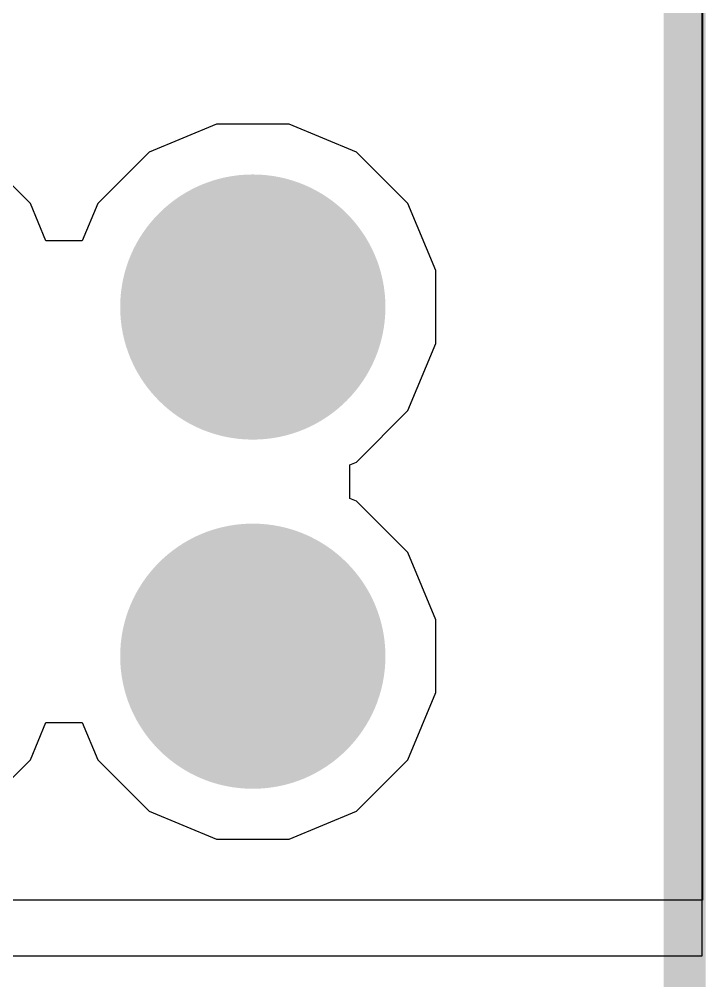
# Model space of a CAD drawing. Header units: inches. Extents: x -4 to 5258, y -4 to 5281.
# Drawn here: x 88.078 to 90.157, y 83.386 to 86.299 of the extents above; entities that cross this region are included whole.
import ezdxf

# ---------------------------------------------------------------- set-up
doc = ezdxf.new("R2010")
doc.units = ezdxf.units.IN
for name, color, linetype in [('Bottom Layer', 5, 'Continuous'), ('Bottom Solder', 6, 'Continuous'), ('Drill Drawing', 1, 'Continuous'), ('Layer 1', 16, 'Continuous'), ('Layer 2', 76, 'Continuous'), ('Top Layer', 1, 'Continuous'), ('Top Overlay', 2, 'Continuous'), ('Top Solder', 216, 'Continuous'), ('Via Holes', 16, 'Continuous')]:
    doc.layers.add(name, color=color, linetype=linetype)

# ---------------------------------------------------------------- blocks, each defined once
blk = doc.blocks.new('SOIC_8_13')
at = {"layer": 'Top Overlay'}
blk.add_lwpolyline([(-1.9906, -2.4892, 0.127, 0.127, 0), (1.9906, -2.4892, 0.127, 0.127, 0)], format="xyseb", dxfattribs=at)

msp = doc.modelspace()

# ---------------------------------------------------------------- hatches: boundary and pattern name
at = {"layer": 'Bottom Layer'}
h = msp.add_hatch(color=5, dxfattribs=at)
edge = h.paths.add_edge_path()
edge.add_arc((88.7856, 85.4269), 0.3, 0, 360)
h = msp.add_hatch(color=5, dxfattribs=at)
edge = h.paths.add_edge_path()
edge.add_arc((88.7856, 84.3692), 0.3, 0, 360)
at = {"layer": 'Bottom Solder'}
h = msp.add_hatch(color=6, dxfattribs=at)
edge = h.paths.add_edge_path()
edge.add_arc((88.7856, 85.4269), 0.4016, 0, 360)
h = msp.add_hatch(color=6, dxfattribs=at)
edge = h.paths.add_edge_path()
edge.add_arc((88.7856, 84.3692), 0.4016, 0, 360)
at = {"layer": 'Layer 1'}
h = msp.add_hatch(color=16, dxfattribs=at)
edge = h.paths.add_edge_path()
edge.add_arc((88.7856, 85.4269), 0.3, 0, 360)
h = msp.add_hatch(color=16, dxfattribs=at)
edge = h.paths.add_edge_path()
edge.add_arc((88.7856, 84.3692), 0.3, 0, 360)
at = {"layer": 'Layer 2'}
h = msp.add_hatch(color=76, dxfattribs=at)
edge = h.paths.add_edge_path()
edge.add_arc((88.7856, 85.4269), 0.3, 0, 360)
h = msp.add_hatch(color=76, dxfattribs=at)
edge = h.paths.add_edge_path()
edge.add_arc((88.7856, 84.3692), 0.3, 0, 360)
at = {"layer": 'Top Layer'}
h = msp.add_hatch(color=1, dxfattribs=at)
edge = h.paths.add_edge_path()
edge.add_arc((88.7856, 85.4269), 0.3, 0, 360)
h = msp.add_hatch(color=1, dxfattribs=at)
edge = h.paths.add_edge_path()
edge.add_arc((88.7856, 84.3692), 0.3, 0, 360)
at = {"layer": 'Top Solder'}
h = msp.add_hatch(color=216, dxfattribs=at)
edge = h.paths.add_edge_path()
edge.add_arc((88.7856, 85.4269), 0.4016, 0, 360)
h = msp.add_hatch(color=216, dxfattribs=at)
edge = h.paths.add_edge_path()
edge.add_arc((88.7856, 84.3692), 0.4016, 0, 360)
at = {"layer": 'Via Holes'}
h = msp.add_hatch(color=7, dxfattribs=at)
edge = h.paths.add_edge_path()
edge.add_arc((88.7856, 85.4269), 0.15, 0, 360)
h = msp.add_hatch(color=7, dxfattribs=at)
edge = h.paths.add_edge_path()
edge.add_arc((88.7856, 84.3692), 0.15, 0, 360)

# ---------------------------------------------------------------- linework, layer by layer
at = {"layer": 'Bottom Layer'}
for p, q in [((88.6754, 85.9809), (88.4718, 85.8965)), ((88.8958, 85.9809), (88.6754, 85.9809)), ((89.0994, 85.8965), (88.8958, 85.9809)), ((88.1123, 85.7407), (87.9564, 85.8965)), ((88.4718, 85.8965), (88.316, 85.7407)), ((89.2553, 85.7407), (89.0994, 85.8965)), ((88.1591, 85.6276), (88.1123, 85.7407)), ((88.316, 85.7407), (88.2691, 85.6276)), ((89.3396, 85.5371), (89.2553, 85.7407)), ((88.2691, 85.6276), (88.1591, 85.6276)), ((89.3396, 85.3167), (89.3396, 85.5371)), ((89.2553, 85.113), (89.3396, 85.3167)), ((89.0994, 84.9572), (89.2553, 85.113)), ((89.0792, 84.9488), (89.0994, 84.9572)), ((89.0792, 84.8472), (89.0792, 84.9488)), ((89.0994, 84.8388), (89.0792, 84.8472)), ((89.2553, 84.683), (89.0994, 84.8388)), ((89.3396, 84.4794), (89.2553, 84.683)), ((89.3396, 84.259), (89.3396, 84.4794)), ((89.2553, 84.0554), (89.3396, 84.259)), ((88.1123, 84.0554), (88.1591, 84.1685)), ((88.1591, 84.1685), (88.2691, 84.1685)), ((88.2691, 84.1685), (88.316, 84.0554)), ((87.9564, 83.8995), (88.1123, 84.0554)), ((88.316, 84.0554), (88.4718, 83.8995)), ((89.0994, 83.8995), (89.2553, 84.0554)), ((88.4718, 83.8995), (88.6754, 83.8152)), ((88.8958, 83.8152), (89.0994, 83.8995)), ((88.6754, 83.8152), (88.8958, 83.8152))]:
    msp.add_line(p, q, dxfattribs=at)
at = {"layer": 'Drill Drawing'}
for points in [[(88.6586, 85.5539, 0.0508, 0.0508, 0), (88.6586, 85.6809, 0.0508, 0.0508, 0)], [(88.6586, 85.6809, 0.0508, 0.0508, 0), (88.9126, 85.6809, 0.0508, 0.0508, 0)], [(88.9126, 85.5539, 0.0508, 0.0508, 0), (88.9126, 85.6809, 0.0508, 0.0508, 0)], [(88.5316, 85.2999, 0.0508, 0.0508, 0), (88.5316, 85.5539, 0.0508, 0.0508, 0)], [(88.5316, 85.5539, 0.0508, 0.0508, 0), (88.6586, 85.5539, 0.0508, 0.0508, 0)], [(88.7094, 85.5031, 0.0508, 0.0508, 0), (88.7094, 85.5793, 0.0508, 0.0508, 0)], [(88.7094, 85.5793, 0.0508, 0.0508, 0), (88.8618, 85.5793, 0.0508, 0.0508, 0)], [(88.8618, 85.5031, 0.0508, 0.0508, 0), (88.8618, 85.5793, 0.0508, 0.0508, 0)], [(88.9126, 85.5539, 0.0508, 0.0508, 0), (89.0396, 85.5539, 0.0508, 0.0508, 0)], [(89.0396, 85.2999, 0.0508, 0.0508, 0), (89.0396, 85.5539, 0.0508, 0.0508, 0)], [(88.6332, 85.3507, 0.0508, 0.0508, 0), (88.6332, 85.5031, 0.0508, 0.0508, 0)], [(88.6332, 85.5031, 0.0508, 0.0508, 0), (88.7094, 85.5031, 0.0508, 0.0508, 0)], [(88.8618, 85.5031, 0.0508, 0.0508, 0), (88.938, 85.5031, 0.0508, 0.0508, 0)], [(88.938, 85.3507, 0.0508, 0.0508, 0), (88.938, 85.5031, 0.0508, 0.0508, 0)], [(88.6332, 85.3507, 0.0508, 0.0508, 0), (88.7094, 85.3507, 0.0508, 0.0508, 0)], [(88.7094, 85.2745, 0.0508, 0.0508, 0), (88.7094, 85.3507, 0.0508, 0.0508, 0)], [(88.8618, 85.3507, 0.0508, 0.0508, 0), (88.938, 85.3507, 0.0508, 0.0508, 0)], [(88.8618, 85.2745, 0.0508, 0.0508, 0), (88.8618, 85.3507, 0.0508, 0.0508, 0)], [(88.5316, 85.2999, 0.0508, 0.0508, 0), (88.6586, 85.2999, 0.0508, 0.0508, 0)], [(88.6586, 85.1729, 0.0508, 0.0508, 0), (88.6586, 85.2999, 0.0508, 0.0508, 0)], [(88.9126, 85.2999, 0.0508, 0.0508, 0), (89.0396, 85.2999, 0.0508, 0.0508, 0)], [(88.9126, 85.1729, 0.0508, 0.0508, 0), (88.9126, 85.2999, 0.0508, 0.0508, 0)], [(88.7094, 85.2745, 0.0508, 0.0508, 0), (88.8618, 85.2745, 0.0508, 0.0508, 0)], [(88.6586, 85.1729, 0.0508, 0.0508, 0), (88.9126, 85.1729, 0.0508, 0.0508, 0)], [(88.6586, 84.4962, 0.0508, 0.0508, 0), (88.6586, 84.6232, 0.0508, 0.0508, 0)], [(88.6586, 84.6232, 0.0508, 0.0508, 0), (88.9126, 84.6232, 0.0508, 0.0508, 0)], [(88.9126, 84.4962, 0.0508, 0.0508, 0), (88.9126, 84.6232, 0.0508, 0.0508, 0)], [(88.7094, 84.4454, 0.0508, 0.0508, 0), (88.7094, 84.5216, 0.0508, 0.0508, 0)], [(88.7094, 84.5216, 0.0508, 0.0508, 0), (88.8618, 84.5216, 0.0508, 0.0508, 0)], [(88.8618, 84.4454, 0.0508, 0.0508, 0), (88.8618, 84.5216, 0.0508, 0.0508, 0)], [(88.5316, 84.2422, 0.0508, 0.0508, 0), (88.5316, 84.4962, 0.0508, 0.0508, 0)], [(88.5316, 84.4962, 0.0508, 0.0508, 0), (88.6586, 84.4962, 0.0508, 0.0508, 0)], [(88.9126, 84.4962, 0.0508, 0.0508, 0), (89.0396, 84.4962, 0.0508, 0.0508, 0)], [(89.0396, 84.2422, 0.0508, 0.0508, 0), (89.0396, 84.4962, 0.0508, 0.0508, 0)], [(88.6332, 84.293, 0.0508, 0.0508, 0), (88.6332, 84.4454, 0.0508, 0.0508, 0)], [(88.6332, 84.4454, 0.0508, 0.0508, 0), (88.7094, 84.4454, 0.0508, 0.0508, 0)], [(88.8618, 84.4454, 0.0508, 0.0508, 0), (88.938, 84.4454, 0.0508, 0.0508, 0)], [(88.938, 84.293, 0.0508, 0.0508, 0), (88.938, 84.4454, 0.0508, 0.0508, 0)], [(88.6332, 84.293, 0.0508, 0.0508, 0), (88.7094, 84.293, 0.0508, 0.0508, 0)], [(88.7094, 84.2168, 0.0508, 0.0508, 0), (88.7094, 84.293, 0.0508, 0.0508, 0)], [(88.8618, 84.293, 0.0508, 0.0508, 0), (88.938, 84.293, 0.0508, 0.0508, 0)], [(88.8618, 84.2168, 0.0508, 0.0508, 0), (88.8618, 84.293, 0.0508, 0.0508, 0)], [(88.5316, 84.2422, 0.0508, 0.0508, 0), (88.6586, 84.2422, 0.0508, 0.0508, 0)], [(88.6586, 84.1152, 0.0508, 0.0508, 0), (88.6586, 84.2422, 0.0508, 0.0508, 0)], [(88.9126, 84.2422, 0.0508, 0.0508, 0), (89.0396, 84.2422, 0.0508, 0.0508, 0)], [(88.9126, 84.1152, 0.0508, 0.0508, 0), (88.9126, 84.2422, 0.0508, 0.0508, 0)], [(88.7094, 84.2168, 0.0508, 0.0508, 0), (88.8618, 84.2168, 0.0508, 0.0508, 0)], [(88.6586, 84.1152, 0.0508, 0.0508, 0), (88.9126, 84.1152, 0.0508, 0.0508, 0)]]:
    msp.add_lwpolyline(points, format="xyseb", dxfattribs=at)
for points in [[(88.6459, 85.6809, 0.0254, 0.0254, 1), (88.6713, 85.6809, 0.0254, 0.0254, 1)], [(88.6459, 85.6809, 0.0254, 0.0254, 1), (88.6713, 85.6809, 0.0254, 0.0254, 1)], [(88.8999, 85.6809, 0.0254, 0.0254, 1), (88.9253, 85.6809, 0.0254, 0.0254, 1)], [(88.8999, 85.6809, 0.0254, 0.0254, 1), (88.9253, 85.6809, 0.0254, 0.0254, 1)], [(88.5189, 85.5539, 0.0254, 0.0254, 1), (88.5443, 85.5539, 0.0254, 0.0254, 1)], [(88.5189, 85.5539, 0.0254, 0.0254, 1), (88.5443, 85.5539, 0.0254, 0.0254, 1)], [(88.6459, 85.5539, 0.0254, 0.0254, 1), (88.6713, 85.5539, 0.0254, 0.0254, 1)], [(88.6459, 85.5539, 0.0254, 0.0254, 1), (88.6713, 85.5539, 0.0254, 0.0254, 1)], [(88.6967, 85.5793, 0.0254, 0.0254, 1), (88.7221, 85.5793, 0.0254, 0.0254, 1)], [(88.6967, 85.5793, 0.0254, 0.0254, 1), (88.7221, 85.5793, 0.0254, 0.0254, 1)], [(88.8491, 85.5793, 0.0254, 0.0254, 1), (88.8745, 85.5793, 0.0254, 0.0254, 1)], [(88.8491, 85.5793, 0.0254, 0.0254, 1), (88.8745, 85.5793, 0.0254, 0.0254, 1)], [(88.8999, 85.5539, 0.0254, 0.0254, 1), (88.9253, 85.5539, 0.0254, 0.0254, 1)], [(88.8999, 85.5539, 0.0254, 0.0254, 1), (88.9253, 85.5539, 0.0254, 0.0254, 1)], [(89.0269, 85.5539, 0.0254, 0.0254, 1), (89.0523, 85.5539, 0.0254, 0.0254, 1)], [(89.0269, 85.5539, 0.0254, 0.0254, 1), (89.0523, 85.5539, 0.0254, 0.0254, 1)], [(88.6205, 85.5031, 0.0254, 0.0254, 1), (88.6459, 85.5031, 0.0254, 0.0254, 1)], [(88.6205, 85.5031, 0.0254, 0.0254, 1), (88.6459, 85.5031, 0.0254, 0.0254, 1)], [(88.6967, 85.5031, 0.0254, 0.0254, 1), (88.7221, 85.5031, 0.0254, 0.0254, 1)], [(88.6967, 85.5031, 0.0254, 0.0254, 1), (88.7221, 85.5031, 0.0254, 0.0254, 1)], [(88.8491, 85.5031, 0.0254, 0.0254, 1), (88.8745, 85.5031, 0.0254, 0.0254, 1)], [(88.8491, 85.5031, 0.0254, 0.0254, 1), (88.8745, 85.5031, 0.0254, 0.0254, 1)], [(88.9253, 85.5031, 0.0254, 0.0254, 1), (88.9507, 85.5031, 0.0254, 0.0254, 1)], [(88.9253, 85.5031, 0.0254, 0.0254, 1), (88.9507, 85.5031, 0.0254, 0.0254, 1)], [(88.6205, 85.3507, 0.0254, 0.0254, 1), (88.6459, 85.3507, 0.0254, 0.0254, 1)], [(88.6205, 85.3507, 0.0254, 0.0254, 1), (88.6459, 85.3507, 0.0254, 0.0254, 1)], [(88.6967, 85.3507, 0.0254, 0.0254, 1), (88.7221, 85.3507, 0.0254, 0.0254, 1)], [(88.6967, 85.3507, 0.0254, 0.0254, 1), (88.7221, 85.3507, 0.0254, 0.0254, 1)], [(88.8491, 85.3507, 0.0254, 0.0254, 1), (88.8745, 85.3507, 0.0254, 0.0254, 1)], [(88.8491, 85.3507, 0.0254, 0.0254, 1), (88.8745, 85.3507, 0.0254, 0.0254, 1)], [(88.9253, 85.3507, 0.0254, 0.0254, 1), (88.9507, 85.3507, 0.0254, 0.0254, 1)], [(88.9253, 85.3507, 0.0254, 0.0254, 1), (88.9507, 85.3507, 0.0254, 0.0254, 1)], [(88.5189, 85.2999, 0.0254, 0.0254, 1), (88.5443, 85.2999, 0.0254, 0.0254, 1)], [(88.5189, 85.2999, 0.0254, 0.0254, 1), (88.5443, 85.2999, 0.0254, 0.0254, 1)], [(88.6459, 85.2999, 0.0254, 0.0254, 1), (88.6713, 85.2999, 0.0254, 0.0254, 1)], [(88.6459, 85.2999, 0.0254, 0.0254, 1), (88.6713, 85.2999, 0.0254, 0.0254, 1)], [(88.8999, 85.2999, 0.0254, 0.0254, 1), (88.9253, 85.2999, 0.0254, 0.0254, 1)], [(88.8999, 85.2999, 0.0254, 0.0254, 1), (88.9253, 85.2999, 0.0254, 0.0254, 1)], [(89.0269, 85.2999, 0.0254, 0.0254, 1), (89.0523, 85.2999, 0.0254, 0.0254, 1)], [(89.0269, 85.2999, 0.0254, 0.0254, 1), (89.0523, 85.2999, 0.0254, 0.0254, 1)], [(88.6967, 85.2745, 0.0254, 0.0254, 1), (88.7221, 85.2745, 0.0254, 0.0254, 1)], [(88.6967, 85.2745, 0.0254, 0.0254, 1), (88.7221, 85.2745, 0.0254, 0.0254, 1)], [(88.8491, 85.2745, 0.0254, 0.0254, 1), (88.8745, 85.2745, 0.0254, 0.0254, 1)], [(88.8491, 85.2745, 0.0254, 0.0254, 1), (88.8745, 85.2745, 0.0254, 0.0254, 1)], [(88.6459, 85.1729, 0.0254, 0.0254, 1), (88.6713, 85.1729, 0.0254, 0.0254, 1)], [(88.6459, 85.1729, 0.0254, 0.0254, 1), (88.6713, 85.1729, 0.0254, 0.0254, 1)], [(88.8999, 85.1729, 0.0254, 0.0254, 1), (88.9253, 85.1729, 0.0254, 0.0254, 1)], [(88.8999, 85.1729, 0.0254, 0.0254, 1), (88.9253, 85.1729, 0.0254, 0.0254, 1)], [(88.6459, 84.6232, 0.0254, 0.0254, 1), (88.6713, 84.6232, 0.0254, 0.0254, 1)], [(88.6459, 84.6232, 0.0254, 0.0254, 1), (88.6713, 84.6232, 0.0254, 0.0254, 1)], [(88.8999, 84.6232, 0.0254, 0.0254, 1), (88.9253, 84.6232, 0.0254, 0.0254, 1)], [(88.8999, 84.6232, 0.0254, 0.0254, 1), (88.9253, 84.6232, 0.0254, 0.0254, 1)], [(88.6967, 84.5216, 0.0254, 0.0254, 1), (88.7221, 84.5216, 0.0254, 0.0254, 1)], [(88.6967, 84.5216, 0.0254, 0.0254, 1), (88.7221, 84.5216, 0.0254, 0.0254, 1)], [(88.8491, 84.5216, 0.0254, 0.0254, 1), (88.8745, 84.5216, 0.0254, 0.0254, 1)], [(88.8491, 84.5216, 0.0254, 0.0254, 1), (88.8745, 84.5216, 0.0254, 0.0254, 1)], [(88.5189, 84.4962, 0.0254, 0.0254, 1), (88.5443, 84.4962, 0.0254, 0.0254, 1)], [(88.5189, 84.4962, 0.0254, 0.0254, 1), (88.5443, 84.4962, 0.0254, 0.0254, 1)], [(88.6459, 84.4962, 0.0254, 0.0254, 1), (88.6713, 84.4962, 0.0254, 0.0254, 1)], [(88.6459, 84.4962, 0.0254, 0.0254, 1), (88.6713, 84.4962, 0.0254, 0.0254, 1)], [(88.8999, 84.4962, 0.0254, 0.0254, 1), (88.9253, 84.4962, 0.0254, 0.0254, 1)], [(88.8999, 84.4962, 0.0254, 0.0254, 1), (88.9253, 84.4962, 0.0254, 0.0254, 1)], [(89.0269, 84.4962, 0.0254, 0.0254, 1), (89.0523, 84.4962, 0.0254, 0.0254, 1)], [(89.0269, 84.4962, 0.0254, 0.0254, 1), (89.0523, 84.4962, 0.0254, 0.0254, 1)], [(88.6205, 84.4454, 0.0254, 0.0254, 1), (88.6459, 84.4454, 0.0254, 0.0254, 1)], [(88.6205, 84.4454, 0.0254, 0.0254, 1), (88.6459, 84.4454, 0.0254, 0.0254, 1)], [(88.6967, 84.4454, 0.0254, 0.0254, 1), (88.7221, 84.4454, 0.0254, 0.0254, 1)], [(88.6967, 84.4454, 0.0254, 0.0254, 1), (88.7221, 84.4454, 0.0254, 0.0254, 1)], [(88.8491, 84.4454, 0.0254, 0.0254, 1), (88.8745, 84.4454, 0.0254, 0.0254, 1)], [(88.8491, 84.4454, 0.0254, 0.0254, 1), (88.8745, 84.4454, 0.0254, 0.0254, 1)], [(88.9253, 84.4454, 0.0254, 0.0254, 1), (88.9507, 84.4454, 0.0254, 0.0254, 1)], [(88.9253, 84.4454, 0.0254, 0.0254, 1), (88.9507, 84.4454, 0.0254, 0.0254, 1)], [(88.6205, 84.293, 0.0254, 0.0254, 1), (88.6459, 84.293, 0.0254, 0.0254, 1)], [(88.6205, 84.293, 0.0254, 0.0254, 1), (88.6459, 84.293, 0.0254, 0.0254, 1)], [(88.6967, 84.293, 0.0254, 0.0254, 1), (88.7221, 84.293, 0.0254, 0.0254, 1)], [(88.6967, 84.293, 0.0254, 0.0254, 1), (88.7221, 84.293, 0.0254, 0.0254, 1)], [(88.8491, 84.293, 0.0254, 0.0254, 1), (88.8745, 84.293, 0.0254, 0.0254, 1)], [(88.8491, 84.293, 0.0254, 0.0254, 1), (88.8745, 84.293, 0.0254, 0.0254, 1)], [(88.9253, 84.293, 0.0254, 0.0254, 1), (88.9507, 84.293, 0.0254, 0.0254, 1)], [(88.9253, 84.293, 0.0254, 0.0254, 1), (88.9507, 84.293, 0.0254, 0.0254, 1)], [(88.5189, 84.2422, 0.0254, 0.0254, 1), (88.5443, 84.2422, 0.0254, 0.0254, 1)], [(88.5189, 84.2422, 0.0254, 0.0254, 1), (88.5443, 84.2422, 0.0254, 0.0254, 1)], [(88.6459, 84.2422, 0.0254, 0.0254, 1), (88.6713, 84.2422, 0.0254, 0.0254, 1)], [(88.6459, 84.2422, 0.0254, 0.0254, 1), (88.6713, 84.2422, 0.0254, 0.0254, 1)], [(88.8999, 84.2422, 0.0254, 0.0254, 1), (88.9253, 84.2422, 0.0254, 0.0254, 1)], [(88.8999, 84.2422, 0.0254, 0.0254, 1), (88.9253, 84.2422, 0.0254, 0.0254, 1)], [(89.0269, 84.2422, 0.0254, 0.0254, 1), (89.0523, 84.2422, 0.0254, 0.0254, 1)], [(89.0269, 84.2422, 0.0254, 0.0254, 1), (89.0523, 84.2422, 0.0254, 0.0254, 1)], [(88.6967, 84.2168, 0.0254, 0.0254, 1), (88.7221, 84.2168, 0.0254, 0.0254, 1)], [(88.6967, 84.2168, 0.0254, 0.0254, 1), (88.7221, 84.2168, 0.0254, 0.0254, 1)], [(88.8491, 84.2168, 0.0254, 0.0254, 1), (88.8745, 84.2168, 0.0254, 0.0254, 1)], [(88.8491, 84.2168, 0.0254, 0.0254, 1), (88.8745, 84.2168, 0.0254, 0.0254, 1)], [(88.6459, 84.1152, 0.0254, 0.0254, 1), (88.6713, 84.1152, 0.0254, 0.0254, 1)], [(88.6459, 84.1152, 0.0254, 0.0254, 1), (88.6713, 84.1152, 0.0254, 0.0254, 1)], [(88.8999, 84.1152, 0.0254, 0.0254, 1), (88.9253, 84.1152, 0.0254, 0.0254, 1)], [(88.8999, 84.1152, 0.0254, 0.0254, 1), (88.9253, 84.1152, 0.0254, 0.0254, 1)]]:
    msp.add_lwpolyline(points, format="xyseb", close=True, dxfattribs=at)
at = {"layer": 'Layer 1'}
for p, q in [((88.6754, 85.9809), (88.4718, 85.8965)), ((88.8958, 85.9809), (88.6754, 85.9809)), ((89.0994, 85.8965), (88.8958, 85.9809)), ((88.1123, 85.7407), (87.9564, 85.8965)), ((88.4718, 85.8965), (88.316, 85.7407)), ((89.2553, 85.7407), (89.0994, 85.8965)), ((88.1591, 85.6276), (88.1123, 85.7407)), ((88.316, 85.7407), (88.2691, 85.6276)), ((89.3396, 85.5371), (89.2553, 85.7407)), ((88.2691, 85.6276), (88.1591, 85.6276)), ((89.3396, 85.3167), (89.3396, 85.5371)), ((89.2553, 85.113), (89.3396, 85.3167)), ((89.0994, 84.9572), (89.2553, 85.113)), ((89.0792, 84.9488), (89.0994, 84.9572)), ((89.0792, 84.8472), (89.0792, 84.9488)), ((89.0994, 84.8388), (89.0792, 84.8472)), ((89.2553, 84.683), (89.0994, 84.8388)), ((89.3396, 84.4794), (89.2553, 84.683)), ((89.3396, 84.259), (89.3396, 84.4794)), ((89.2553, 84.0554), (89.3396, 84.259)), ((88.1123, 84.0554), (88.1591, 84.1685)), ((88.1591, 84.1685), (88.2691, 84.1685)), ((88.2691, 84.1685), (88.316, 84.0554)), ((87.9564, 83.8995), (88.1123, 84.0554)), ((88.316, 84.0554), (88.4718, 83.8995)), ((89.0994, 83.8995), (89.2553, 84.0554)), ((88.4718, 83.8995), (88.6754, 83.8152)), ((88.8958, 83.8152), (89.0994, 83.8995)), ((88.6754, 83.8152), (88.8958, 83.8152))]:
    msp.add_line(p, q, dxfattribs=at)
at = {"layer": 'Layer 2'}
for p, q in [((90.1456, 96.3235), (90.1456, 83.4604)), ((90.0186, 83.4604), (84.9221, 83.4604)), ((90.1456, 83.4604), (90.0186, 83.4604))]:
    msp.add_line(p, q, dxfattribs=at)
at = {"layer": 'Top Layer'}
for p, q in [((90.1469, 96.3248), (90.1469, 83.63)), ((90.1469, 83.63), (86.1549, 83.63))]:
    msp.add_line(p, q, dxfattribs=at)

# ---------------------------------------------------------------- block references
at = {"rotation": 90}
msp.add_blockref('SOIC_8_13', (87.6045, 85.037), dxfattribs=at)

doc.saveas('drawing.dxf')
